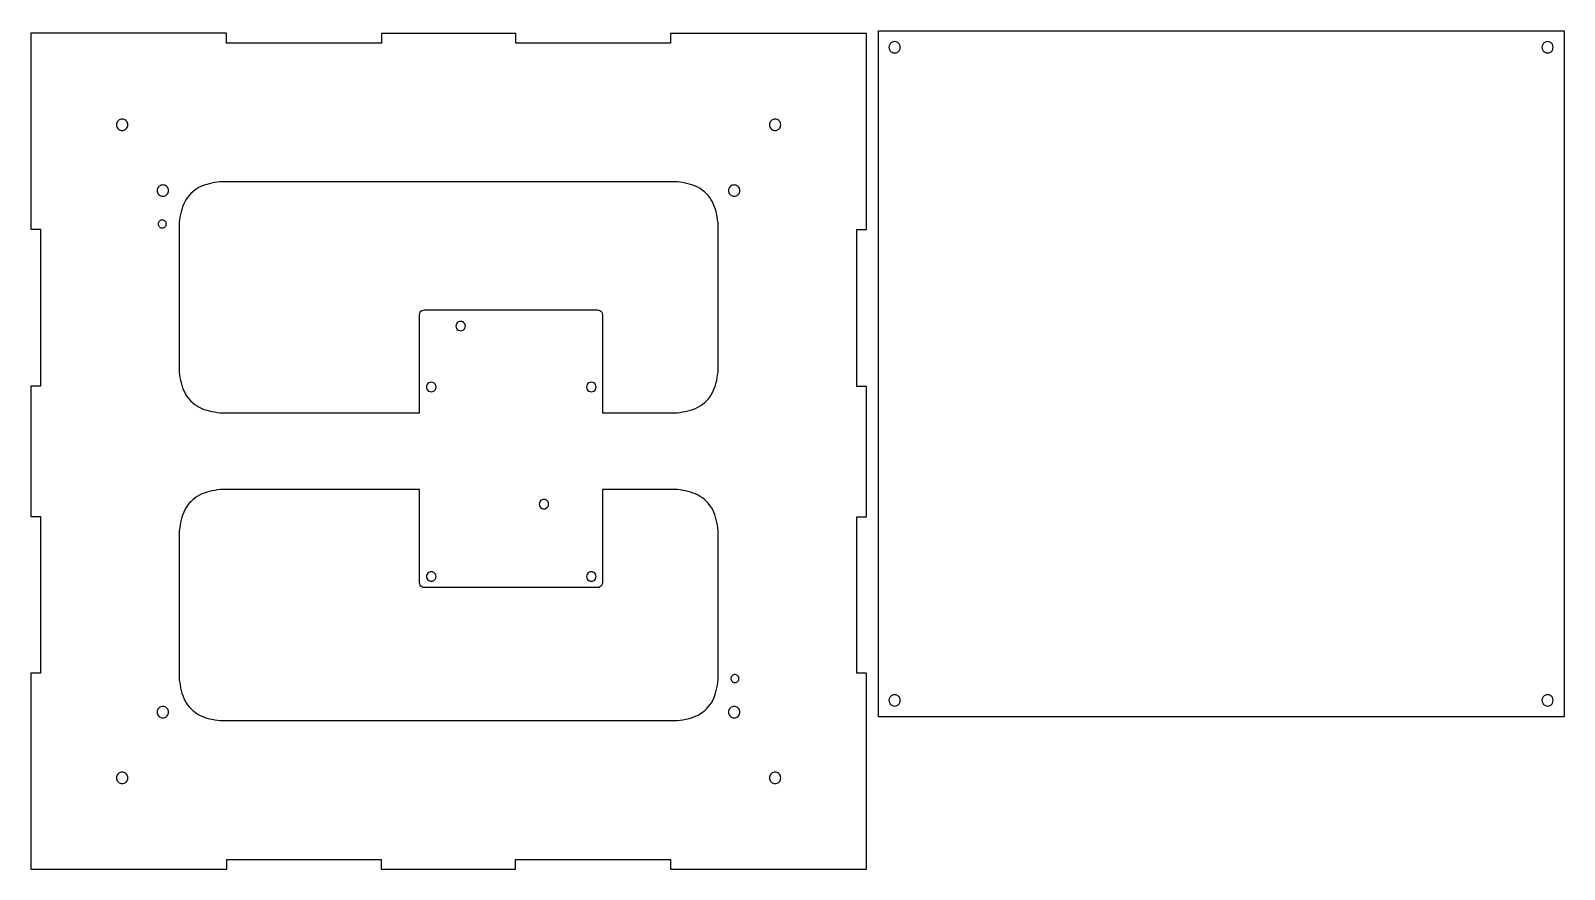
# Model space of a CAD drawing. Extents: x 44 to 514, y 777 to 1033.
import ezdxf

# ---------------------------------------------------------------- set-up
doc = ezdxf.new("R2010")
doc.units = 0
for name, color, linetype in [('Layer_1', 7, 'CONTINUOUS'), ('outline', 7, 'CONTINUOUS'), ('raspberry_pi', 7, 'CONTINUOUS')]:
    doc.layers.add(name, color=color, linetype=linetype)

msp = doc.modelspace()

# ---------------------------------------------------------------- linework, layer by layer
at = {"layer": 'Layer_1', "color": 1}
for points in [[(303.590057, 1033.422678), (513.590055, 1033.422678), (513.590055, 823.422681), (303.590057, 823.422681), (303.590057, 1033.422678)], [(242.005556, 987.184674), (102.005694, 987.184674), (102.005694, 987.184674)], [(89.508542, 974.687521), (89.508542, 928.949882)], [(254.511528, 928.949882), (254.511528, 974.687521)], [(102.005694, 916.452729), (163.089167, 916.452729), (163.089167, 946.465299)], [(164.588472, 947.964604), (217.584514, 947.964604)], [(219.083819, 946.465299), (219.083819, 916.452729), (242.005556, 916.452729)], [(163.089167, 864.470938), (163.089167, 892.966549), (102.058611, 892.966549), (102.058611, 892.966549)], [(242.058472, 892.966549), (219.083819, 892.966549), (219.083819, 864.470938)], [(89.561458, 880.460576), (89.561458, 834.731771)], [(254.555625, 834.731771), (254.555625, 880.460576)], [(217.584514, 862.962799), (164.588472, 862.962799)], [(102.058611, 822.234604), (242.058472, 822.234604)]]:
    msp.add_lwpolyline(points, dxfattribs=at)
at = {"layer": 'Layer_1', "color": 7}
for points in [[(310.298596, 1028.342671), (310.298596, 1028.342671)], [(510.203389, 1028.342671), (510.203389, 1028.342671)], [(73.796373, 1004.636004), (73.796373, 1004.636004)], [(273.701166, 1004.636004), (273.701166, 1004.636004)], [(86.278774, 984.463606), (86.278774, 984.463606)], [(261.171406, 984.463606), (261.171406, 984.463606)], [(85.572553, 974.253625), (85.572553, 974.253625)], [(260.892539, 835.11361), (260.892539, 835.11361)], [(310.298596, 828.437869), (310.298596, 828.437869)], [(510.203389, 828.437869), (510.203389, 828.437869)], [(86.278774, 824.848341), (86.278774, 824.848341)], [(261.171406, 824.848341), (261.171406, 824.848341)], [(73.796373, 804.731202), (73.796373, 804.731202)], [(273.701166, 804.731202), (273.701166, 804.731202)]]:
    msp.add_lwpolyline(points, dxfattribs=at)
for points, knots in [([(310.298596, 1028.342671), (310.250763, 1028.035877), (310.156515, 1027.431389), (309.463656, 1026.765897), (308.559851, 1026.519313), (307.646556, 1026.765897), (306.981601, 1027.431389), (306.734834, 1028.342671), (306.981601, 1029.253952), (307.646556, 1029.919444), (308.559851, 1030.166029), (309.463656, 1029.919444), (310.156515, 1029.253952), (310.250763, 1028.649464), (310.298596, 1028.342671)], [0, 0, 0, 0, 0.909954, 1.792919, 2.702873, 3.612826, 4.495791, 5.405745, 6.315699, 7.198664, 8.108618, 9.018572, 9.901537, 10.811491, 10.811491, 10.811491, 10.811491]), ([(510.203389, 1028.342671), (510.155556, 1028.035877), (510.061308, 1027.431389), (509.368449, 1026.765897), (508.464644, 1026.519313), (507.551349, 1026.765897), (506.886394, 1027.431389), (506.639627, 1028.342671), (506.886394, 1029.253952), (507.551349, 1029.919444), (508.464644, 1030.166029), (509.368449, 1029.919444), (510.061308, 1029.253952), (510.155556, 1028.649464), (510.203389, 1028.342671)], [0, 0, 0, 0, 0.909954, 1.792919, 2.702873, 3.612826, 4.495791, 5.405745, 6.315699, 7.198664, 8.108618, 9.018572, 9.901537, 10.811491, 10.811491, 10.811491, 10.811491]), ([(73.796373, 1004.636004), (73.775625, 1004.432494), (73.734425, 1004.028387), (73.414121, 1003.494309), (72.945058, 1003.097224), (72.364166, 1002.886619), (71.747763, 1002.886619), (71.167683, 1003.097224), (70.695378, 1003.494309), (70.387117, 1004.028387), (70.279717, 1004.636004), (70.387117, 1005.243621), (70.695378, 1005.777699), (71.167683, 1006.174784), (71.747763, 1006.385389), (72.364166, 1006.385389), (72.945058, 1006.174784), (73.414121, 1005.777699), (73.734425, 1005.243621), (73.775625, 1004.839514), (73.796373, 1004.636004)], [0, 0, 0, 0, 0.607416, 1.206136, 1.813551, 2.420967, 3.019687, 3.627103, 4.234518, 4.833238, 5.440654, 6.04807, 6.64679, 7.254205, 7.861621, 8.460341, 9.067757, 9.675172, 10.273892, 10.881308, 10.881308, 10.881308, 10.881308]), ([(273.701166, 1004.636004), (273.680418, 1004.432494), (273.639218, 1004.028387), (273.318914, 1003.494309), (272.849851, 1003.097224), (272.268959, 1002.886619), (271.652556, 1002.886619), (271.072476, 1003.097224), (270.600171, 1003.494309), (270.29191, 1004.028387), (270.18451, 1004.636004), (270.29191, 1005.243621), (270.600171, 1005.777699), (271.072476, 1006.174784), (271.652556, 1006.385389), (272.268959, 1006.385389), (272.849851, 1006.174784), (273.318914, 1005.777699), (273.639218, 1005.243621), (273.680418, 1004.839514), (273.701166, 1004.636004)], [0, 0, 0, 0, 0.607416, 1.206136, 1.813551, 2.420967, 3.019687, 3.627103, 4.234518, 4.833238, 5.440654, 6.04807, 6.64679, 7.254205, 7.861621, 8.460341, 9.067757, 9.675172, 10.273892, 10.881308, 10.881308, 10.881308, 10.881308]), ([(86.278774, 984.463606), (86.258026, 984.260096), (86.216826, 983.855989), (85.896522, 983.321911), (85.427459, 982.924826), (84.846567, 982.714221), (84.230164, 982.714221), (83.650084, 982.924826), (83.177779, 983.321911), (82.869518, 983.855989), (82.762118, 984.463606), (82.869518, 985.071223), (83.177779, 985.605301), (83.650084, 986.002386), (84.230164, 986.212992), (84.846567, 986.212992), (85.427459, 986.002386), (85.896522, 985.605301), (86.216826, 985.071223), (86.258026, 984.667116), (86.278774, 984.463606)], [0, 0, 0, 0, 0.607416, 1.206136, 1.813551, 2.420967, 3.019687, 3.627103, 4.234518, 4.833238, 5.440654, 6.04807, 6.64679, 7.254205, 7.861621, 8.460341, 9.067757, 9.675172, 10.273892, 10.881308, 10.881308, 10.881308, 10.881308]), ([(261.171406, 984.463606), (261.150657, 984.260096), (261.109457, 983.855989), (260.789154, 983.321911), (260.32009, 982.924826), (259.739198, 982.714221), (259.122795, 982.714221), (258.542715, 982.924826), (258.070411, 983.321911), (257.762149, 983.855989), (257.65475, 984.463606), (257.762149, 985.071223), (258.070411, 985.605301), (258.542715, 986.002386), (259.122795, 986.212992), (259.739198, 986.212992), (260.32009, 986.002386), (260.789154, 985.605301), (261.109457, 985.071223), (261.150657, 984.667116), (261.171406, 984.463606)], [0, 0, 0, 0, 0.607416, 1.206136, 1.813551, 2.420967, 3.019687, 3.627103, 4.234518, 4.833238, 5.440654, 6.04807, 6.64679, 7.254205, 7.861621, 8.460341, 9.067757, 9.675172, 10.273892, 10.881308, 10.881308, 10.881308, 10.881308]), ([(85.572553, 974.253625), (85.558011, 974.110436), (85.529136, 973.826108), (85.303883, 973.450282), (84.973916, 973.170842), (84.56523, 973.022628), (84.131548, 973.022628), (83.723431, 973.170842), (83.391193, 973.450282), (83.174379, 973.826108), (83.099108, 974.253625), (83.174379, 974.681142), (83.391193, 975.056968), (83.723431, 975.336407), (84.131548, 975.484622), (84.56523, 975.484622), (84.973916, 975.336407), (85.303883, 975.056968), (85.529136, 974.681142), (85.558011, 974.396814), (85.572553, 974.253625)], [0, 0, 0, 0, 0.427357, 0.848592, 1.275949, 1.703306, 2.124542, 2.551899, 2.979255, 3.400491, 3.827848, 4.255205, 4.67644, 5.103797, 5.531154, 5.952389, 6.379746, 6.807103, 7.228339, 7.655696, 7.655696, 7.655696, 7.655696]), ([(260.892539, 835.11361), (260.877997, 834.970421), (260.849122, 834.686093), (260.623869, 834.310267), (260.293902, 834.030828), (259.885217, 833.882614), (259.451534, 833.882614), (259.043417, 834.030828), (258.711179, 834.310267), (258.494365, 834.686093), (258.419094, 835.11361), (258.494365, 835.541127), (258.711179, 835.916954), (259.043417, 836.196393), (259.451534, 836.344607), (259.885217, 836.344607), (260.293902, 836.196393), (260.623869, 835.916954), (260.849122, 835.541127), (260.877997, 835.2568), (260.892539, 835.11361)], [0, 0, 0, 0, 0.427357, 0.848592, 1.275949, 1.703306, 2.124542, 2.551899, 2.979255, 3.400491, 3.827848, 4.255205, 4.67644, 5.103797, 5.531154, 5.952389, 6.379746, 6.807103, 7.228339, 7.655696, 7.655696, 7.655696, 7.655696]), ([(86.278774, 824.848341), (86.258026, 824.644831), (86.216826, 824.240724), (85.896522, 823.706646), (85.427459, 823.309561), (84.846567, 823.098956), (84.230164, 823.098956), (83.650084, 823.309561), (83.177779, 823.706646), (82.869518, 824.240724), (82.762118, 824.848341), (82.869518, 825.455958), (83.177779, 825.990036), (83.650084, 826.387121), (84.230164, 826.597726), (84.846567, 826.597726), (85.427459, 826.387121), (85.896522, 825.990036), (86.216826, 825.455958), (86.258026, 825.051851), (86.278774, 824.848341)], [0, 0, 0, 0, 0.607416, 1.206136, 1.813551, 2.420967, 3.019687, 3.627103, 4.234518, 4.833238, 5.440654, 6.04807, 6.64679, 7.254205, 7.861621, 8.460341, 9.067757, 9.675172, 10.273892, 10.881308, 10.881308, 10.881308, 10.881308]), ([(261.171406, 824.848341), (261.150657, 824.644831), (261.109457, 824.240724), (260.789154, 823.706646), (260.32009, 823.309561), (259.739198, 823.098956), (259.122795, 823.098956), (258.542715, 823.309561), (258.070411, 823.706646), (257.762149, 824.240724), (257.65475, 824.848341), (257.762149, 825.455958), (258.070411, 825.990036), (258.542715, 826.387121), (259.122795, 826.597726), (259.739198, 826.597726), (260.32009, 826.387121), (260.789154, 825.990036), (261.109457, 825.455958), (261.150657, 825.051851), (261.171406, 824.848341)], [0, 0, 0, 0, 0.607416, 1.206136, 1.813551, 2.420967, 3.019687, 3.627103, 4.234518, 4.833238, 5.440654, 6.04807, 6.64679, 7.254205, 7.861621, 8.460341, 9.067757, 9.675172, 10.273892, 10.881308, 10.881308, 10.881308, 10.881308]), ([(310.298596, 828.437869), (310.250763, 828.131075), (310.156515, 827.526588), (309.463656, 826.861096), (308.559851, 826.614511), (307.646556, 826.861096), (306.981601, 827.526588), (306.734834, 828.437869), (306.981601, 829.349151), (307.646556, 830.014643), (308.559851, 830.261228), (309.463656, 830.014643), (310.156515, 829.349151), (310.250763, 828.744663), (310.298596, 828.437869)], [0, 0, 0, 0, 0.909954, 1.792919, 2.702873, 3.612826, 4.495791, 5.405745, 6.315699, 7.198664, 8.108618, 9.018572, 9.901537, 10.811491, 10.811491, 10.811491, 10.811491]), ([(510.203389, 828.437869), (510.155556, 828.131075), (510.061308, 827.526588), (509.368449, 826.861096), (508.464644, 826.614511), (507.551349, 826.861096), (506.886394, 827.526588), (506.639627, 828.437869), (506.886394, 829.349151), (507.551349, 830.014643), (508.464644, 830.261228), (509.368449, 830.014643), (510.061308, 829.349151), (510.155556, 828.744663), (510.203389, 828.437869)], [0, 0, 0, 0, 0.909954, 1.792919, 2.702873, 3.612826, 4.495791, 5.405745, 6.315699, 7.198664, 8.108618, 9.018572, 9.901537, 10.811491, 10.811491, 10.811491, 10.811491]), ([(73.796373, 804.731202), (73.775625, 804.527692), (73.734425, 804.123585), (73.414121, 803.589507), (72.945058, 803.192422), (72.364166, 802.981817), (71.747763, 802.981817), (71.167683, 803.192422), (70.695378, 803.589507), (70.387117, 804.123585), (70.279717, 804.731202), (70.387117, 805.33882), (70.695378, 805.872898), (71.167683, 806.269982), (71.747763, 806.480588), (72.364166, 806.480588), (72.945058, 806.269982), (73.414121, 805.872898), (73.734425, 805.33882), (73.775625, 804.934713), (73.796373, 804.731202)], [0, 0, 0, 0, 0.607416, 1.206136, 1.813551, 2.420967, 3.019687, 3.627103, 4.234518, 4.833238, 5.440654, 6.04807, 6.64679, 7.254205, 7.861621, 8.460341, 9.067757, 9.675172, 10.273892, 10.881308, 10.881308, 10.881308, 10.881308]), ([(273.701166, 804.731202), (273.680418, 804.527692), (273.639218, 804.123585), (273.318914, 803.589507), (272.849851, 803.192422), (272.268959, 802.981817), (271.652556, 802.981817), (271.072476, 803.192422), (270.600171, 803.589507), (270.29191, 804.123585), (270.18451, 804.731202), (270.29191, 805.33882), (270.600171, 805.872898), (271.072476, 806.269982), (271.652556, 806.480588), (272.268959, 806.480588), (272.849851, 806.269982), (273.318914, 805.872898), (273.639218, 805.33882), (273.680418, 804.934713), (273.701166, 804.731202)], [0, 0, 0, 0, 0.607416, 1.206136, 1.813551, 2.420967, 3.019687, 3.627103, 4.234518, 4.833238, 5.440654, 6.04807, 6.64679, 7.254205, 7.861621, 8.460341, 9.067757, 9.675172, 10.273892, 10.881308, 10.881308, 10.881308, 10.881308])]:
    msp.add_open_spline(points, degree=3, knots=knots, dxfattribs=at)
at = {"layer": 'Layer_1', "color": 1}
for points, knots in [([(102.005694, 987.184674), (99.812159, 986.843836), (95.495352, 986.173079), (90.520136, 981.197863), (89.849379, 976.881056), (89.508542, 974.687521)], [0, 0, 0, 0, 6.542793, 12.876007, 19.418799, 19.418799, 19.418799, 19.418799]), ([(254.511528, 974.687521), (254.169958, 976.881226), (253.497633, 981.199182), (248.517938, 986.172665), (244.19968, 986.843712), (242.005556, 987.184674)], [0, 0, 0, 0, 6.543387, 12.879605, 19.424606, 19.424606, 19.424606, 19.424606]), ([(163.089167, 946.465299), (163.130033, 946.728493), (163.210449, 947.246405), (163.807365, 947.843322), (164.325278, 947.923738), (164.588472, 947.964604)], [0, 0, 0, 0, 0.785023, 1.544769, 2.329792, 2.329792, 2.329792, 2.329792]), ([(217.584514, 947.964604), (217.847708, 947.923738), (218.365621, 947.843322), (218.962537, 947.246405), (219.042953, 946.728493), (219.083819, 946.465299)], [0, 0, 0, 0, 0.785023, 1.544769, 2.329792, 2.329792, 2.329792, 2.329792]), ([(89.508542, 928.949882), (89.849379, 926.756347), (90.520136, 922.43954), (95.495352, 917.464324), (99.812159, 916.793567), (102.005694, 916.452729)], [0, 0, 0, 0, 6.542793, 12.876007, 19.418799, 19.418799, 19.418799, 19.418799]), ([(242.005556, 916.452729), (244.19968, 916.793691), (248.517938, 917.464737), (253.497633, 922.438221), (254.169958, 926.756177), (254.511528, 928.949882)], [0, 0, 0, 0, 6.545, 12.881218, 19.424606, 19.424606, 19.424606, 19.424606]), ([(102.058611, 892.966549), (99.864906, 892.624979), (95.54695, 891.952654), (90.573467, 886.972959), (89.90242, 882.654701), (89.561458, 880.460576)], [0, 0, 0, 0, 6.543387, 12.879605, 19.424606, 19.424606, 19.424606, 19.424606]), ([(254.555625, 880.460576), (254.214663, 882.654701), (253.543617, 886.972959), (248.570133, 891.952654), (244.252177, 892.624979), (242.058472, 892.966549)], [0, 0, 0, 0, 6.545, 12.881218, 19.424606, 19.424606, 19.424606, 19.424606]), ([(164.588472, 862.962799), (164.325108, 863.004399), (163.806045, 863.086389), (163.210864, 863.687783), (163.130157, 864.207152), (163.089167, 864.470938)], [0, 0, 0, 0, 0.785621, 1.54838, 2.335616, 2.335616, 2.335616, 2.335616]), ([(219.083819, 864.470938), (219.042829, 864.207152), (218.962122, 863.687783), (218.366941, 863.086389), (217.847878, 863.004399), (217.584514, 862.962799)], [0, 0, 0, 0, 0.787236, 1.549994, 2.335616, 2.335616, 2.335616, 2.335616]), ([(89.561458, 834.731771), (89.902295, 832.53823), (90.573049, 828.221417), (95.548269, 823.246195), (99.865076, 822.57544), (102.058611, 822.234604)], [0, 0, 0, 0, 6.542808, 12.876023, 19.418815, 19.418815, 19.418815, 19.418815]), ([(242.058472, 822.234604), (244.252007, 822.57544), (248.568815, 823.246195), (253.544035, 828.221417), (254.214789, 832.53823), (254.555625, 834.731771)], [0, 0, 0, 0, 6.542792, 12.876007, 19.418815, 19.418815, 19.418815, 19.418815])]:
    msp.add_open_spline(points, degree=3, knots=knots, dxfattribs=at)
at = {"layer": 'outline', "color": 3}
msp.add_lwpolyline([(44.061944, 1032.631271), (44.061944, 972.63259), (47.060556, 972.63259), (47.060556, 924.637174), (44.070764, 924.637174), (44.070764, 884.729188), (47.060556, 884.729188), (47.060556, 836.786688), (44.106042, 836.786688), (44.106042, 776.787993), (104.104722, 776.787993), (104.104722, 779.733716), (151.368125, 779.733716), (151.368125, 776.779188), (192.528472, 776.779188), (192.528472, 779.733716), (239.959444, 779.733716), (239.959444, 776.735104), (299.958139, 776.735104), (299.958139, 836.733771), (296.959528, 836.733771), (296.959528, 884.623354), (299.914028, 884.623354), (299.914028, 924.522521), (296.959528, 924.522521), (296.959528, 972.579674), (299.905194, 972.579674), (299.905194, 1032.587174), (239.906528, 1032.587174), (239.906528, 1029.63266), (192.590208, 1029.63266), (192.590208, 1032.569535), (151.429861, 1032.569535), (151.429861, 1029.63266), (104.060625, 1029.63266), (104.060625, 1032.631271), (44.061944, 1032.631271), (44.061944, 1032.631271)], dxfattribs=at)
at = {"layer": 'raspberry_pi', "color": 7}
for points in [[(175.699533, 944.456243), (175.699533, 944.456243)], [(166.699544, 925.820973), (166.699544, 925.820973)], [(215.699542, 925.820973), (215.699542, 925.820973)], [(201.199524, 889.956254), (201.199524, 889.956254)], [(166.699544, 867.820973), (166.699544, 867.820973)], [(215.699542, 867.820973), (215.699542, 867.820973)]]:
    msp.add_lwpolyline(points, dxfattribs=at)
for points, knots in [([(175.699533, 944.456243), (175.953845, 944.416595), (176.454923, 944.338473), (177.006579, 943.764151), (177.210984, 943.014958), (177.006578, 942.257897), (176.454927, 941.706692), (175.699536, 941.502135), (174.944145, 941.70669), (174.392508, 942.257902), (174.188114, 943.014958), (174.392506, 943.764147), (174.944149, 944.338475), (175.445223, 944.416595), (175.699533, 944.456243)], [0, 0, 0, 0, 0.754292, 1.486206, 2.240493, 2.994786, 3.72671, 4.481004, 5.235291, 5.967205, 6.721497, 7.475781, 8.207686, 8.961971, 8.961971, 8.961971, 8.961971]), ([(166.699544, 925.820973), (166.958214, 925.780643), (167.467882, 925.701179), (168.028985, 925.117001), (168.236891, 924.354966), (168.028985, 923.58493), (167.467882, 923.024279), (166.699543, 922.816219), (165.931202, 923.024278), (165.370097, 923.584929), (165.162191, 924.354966), (165.370097, 925.117001), (165.931202, 925.70118), (166.440872, 925.780643), (166.699544, 925.820973)], [0, 0, 0, 0, 0.767219, 1.511682, 2.278902, 3.046121, 3.790585, 4.557803, 5.325026, 6.069491, 6.836711, 7.60393, 8.348395, 9.115618, 9.115618, 9.115618, 9.115618]), ([(215.699542, 925.820973), (215.958212, 925.780643), (216.46788, 925.701179), (217.028983, 925.117001), (217.236888, 924.354966), (217.028983, 923.58493), (216.46788, 923.024279), (215.699541, 922.816219), (214.9312, 923.024278), (214.370095, 923.584929), (214.162189, 924.354966), (214.370095, 925.117001), (214.9312, 925.70118), (215.44087, 925.780643), (215.699542, 925.820973)], [0, 0, 0, 0, 0.767219, 1.511682, 2.278902, 3.046121, 3.790585, 4.557803, 5.325026, 6.069491, 6.836711, 7.60393, 8.348395, 9.115618, 9.115618, 9.115618, 9.115618]), ([(201.199524, 889.956254), (201.453836, 889.916603), (201.954919, 889.838476), (202.506569, 889.264139), (202.710975, 888.514945), (202.506571, 887.757886), (201.954915, 887.206693), (201.199527, 887.002149), (200.444141, 887.206692), (199.892497, 887.75789), (199.688106, 888.514945), (199.892499, 889.264135), (200.444136, 889.838478), (200.945214, 889.916603), (201.199524, 889.956254)], [0, 0, 0, 0, 0.754294, 1.486218, 2.240511, 2.994798, 3.726712, 4.481004, 5.235289, 5.967194, 6.721478, 7.47577, 8.207684, 8.961971, 8.961971, 8.961971, 8.961971]), ([(166.699544, 867.820973), (166.958214, 867.780643), (167.467882, 867.701179), (168.028985, 867.117001), (168.236891, 866.354966), (168.028985, 865.58493), (167.467882, 865.024279), (166.699543, 864.81622), (165.931202, 865.024278), (165.370097, 865.584929), (165.162191, 866.354966), (165.370097, 867.117002), (165.931202, 867.70118), (166.440872, 867.780643), (166.699544, 867.820973)], [0, 0, 0, 0, 0.767219, 1.511682, 2.278902, 3.046121, 3.790585, 4.557803, 5.325026, 6.069491, 6.836711, 7.60393, 8.348395, 9.115618, 9.115618, 9.115618, 9.115618]), ([(215.699542, 867.820973), (215.958212, 867.780643), (216.46788, 867.701179), (217.028983, 867.117001), (217.236888, 866.354966), (217.028983, 865.58493), (216.46788, 865.024279), (215.699541, 864.81622), (214.9312, 865.024278), (214.370095, 865.584929), (214.162189, 866.354966), (214.370095, 867.117002), (214.9312, 867.70118), (215.44087, 867.780643), (215.699542, 867.820973)], [0, 0, 0, 0, 0.767219, 1.511682, 2.278902, 3.046121, 3.790585, 4.557803, 5.325026, 6.069491, 6.836711, 7.60393, 8.348395, 9.115618, 9.115618, 9.115618, 9.115618])]:
    msp.add_open_spline(points, degree=3, knots=knots, dxfattribs=at)

doc.saveas('drawing.dxf')
